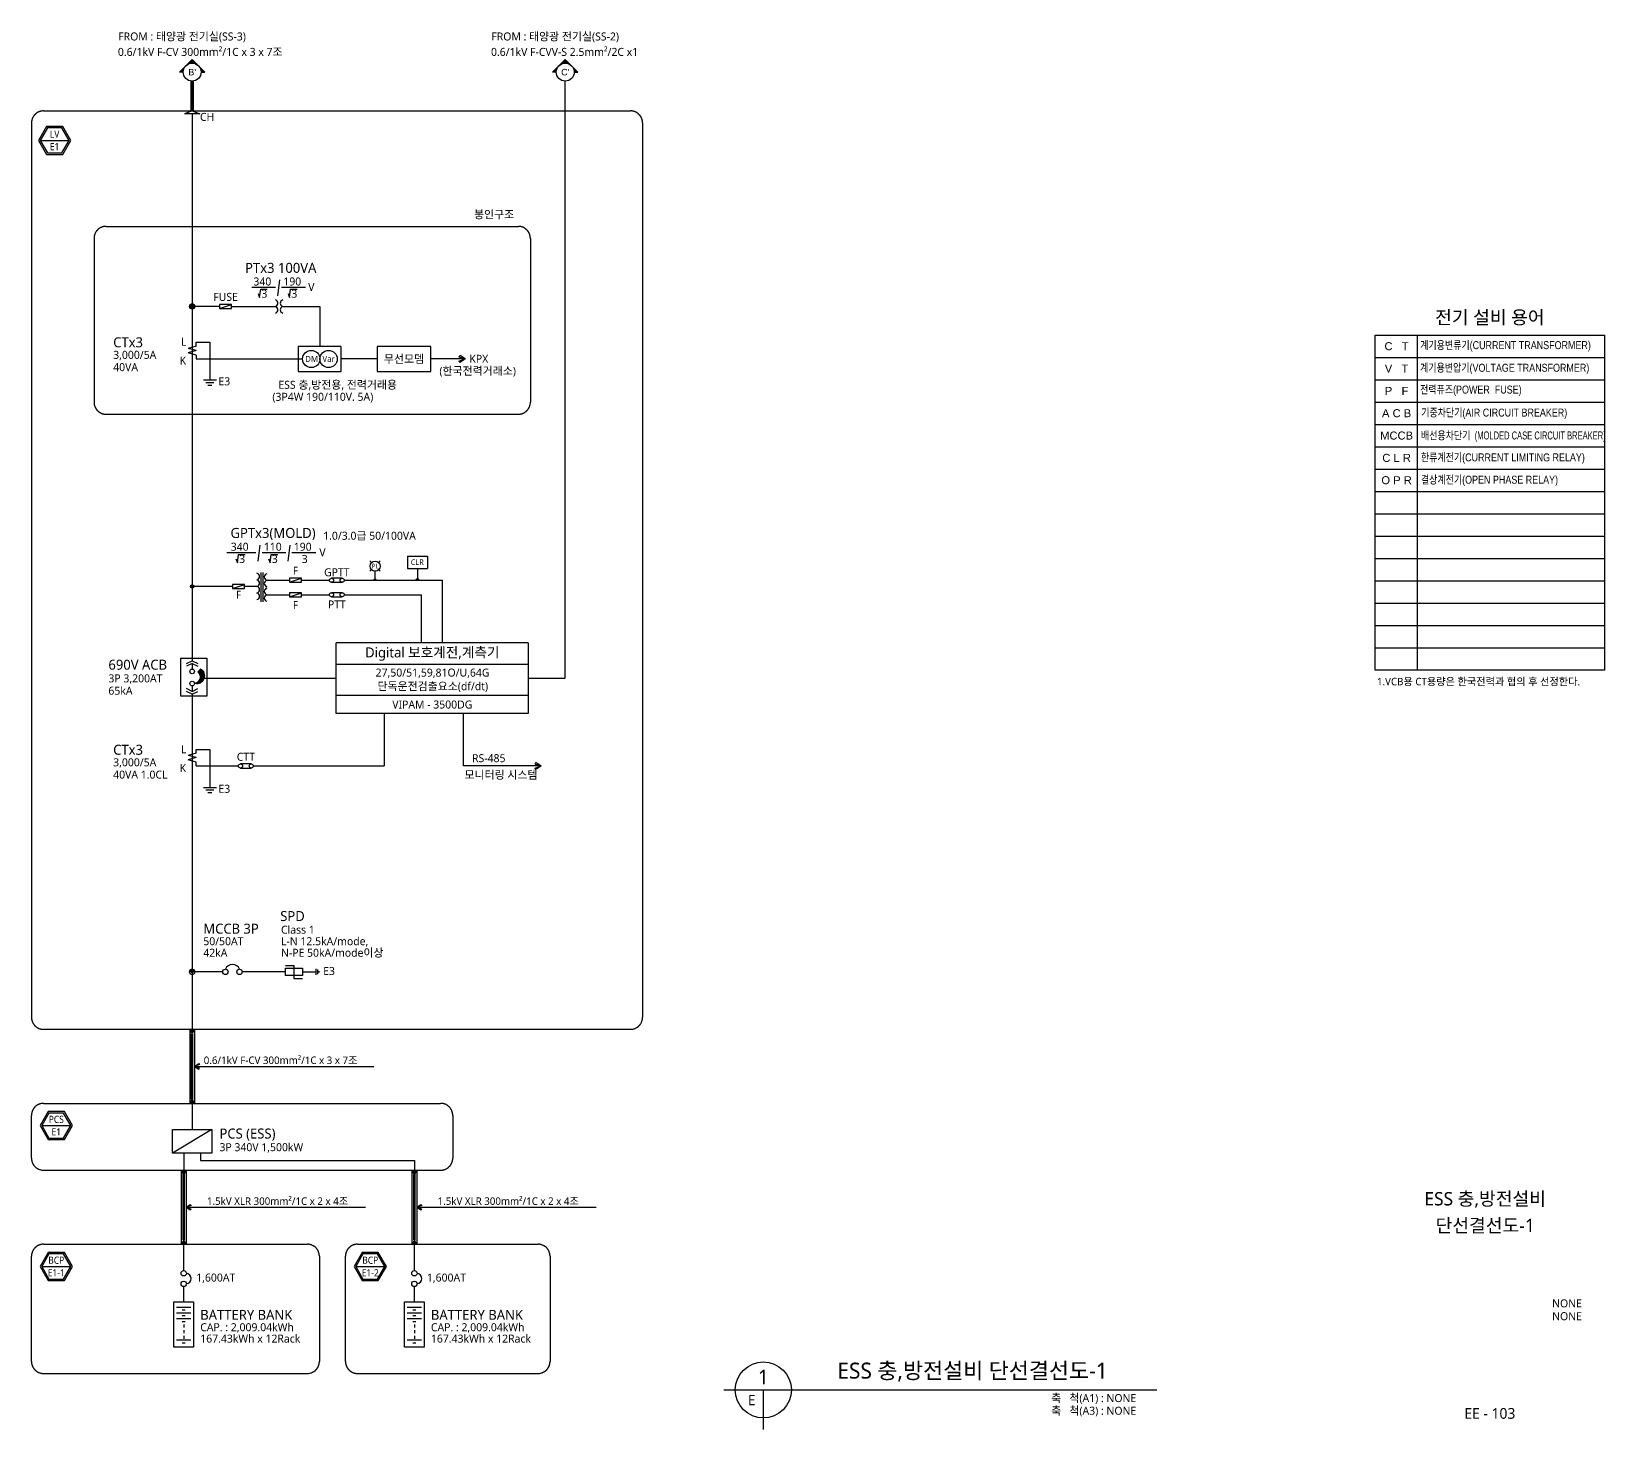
# Model space of a CAD drawing. Header units: millimetres. Extents: x 3366 to 637019, y 0 to 56757.
# Drawn here: x 410709 to 469691, y 2695 to 55143 of the extents above; entities that cross this region are included whole.
import ezdxf
from ezdxf.enums import TextEntityAlignment as Align

# ---------------------------------------------------------------- set-up
doc = ezdxf.new("R2010")
doc.units = ezdxf.units.MM
for name, pattern in [('C4', [19, 16, -1, 1, -1]), ('HIDDEN', [0.375, 0.25, -0.125]), ('LH2', [2.75, 2, -0.75])]:
    doc.linetypes.add(name, pattern=pattern)
for name, color, linetype in [('E-ELEC', 3, 'Continuous'), ('E-LINE', 4, 'Continuous'), ('E-TABL', 1, 'Continuous'), ('E-TEXT', 7, 'Continuous'), ('도면 TITLE', 4, 'Continuous')]:
    doc.layers.add(name, color=color, linetype=linetype)
doc.styles.add('aar', font='arial.ttf')
doc.styles.add('arial', font='arial.ttf')
doc.styles.add('MG', font='malgun.ttf')

msp = doc.modelspace()

# ---------------------------------------------------------------- hatches: boundary and pattern name
at = {"layer": 'E-ELEC'}
msp.add_hatch(color=256, dxfattribs=at).paths.add_polyline_path([(417048.9, 31223), (416943.9, 31118, -0.7207592), (416838.9, 30698.1, 0.9260311)])
at = {"layer": 'E-LINE'}
for points in [[(416734, 17552.1), (416643, 17709.6), (416824.9, 17709.6)], [(416734, 15088.2), (416643, 14930.7), (416824.9, 14930.7)], [(416416.2, 12267.3), (416325.3, 12424.8), (416507.1, 12424.8)], [(425065.2, 12267.3), (424974.3, 12424.8), (425156.2, 12424.8)], [(416416.2, 9803.4), (416325.3, 9645.9), (416507.1, 9645.9)], [(425065.2, 9803.4), (424974.3, 9645.9), (425156.2, 9645.9)]]:
    msp.add_hatch(color=256, dxfattribs=at).paths.add_polyline_path(points)

# ---------------------------------------------------------------- linework, layer by layer
at = {"layer": 'E-ELEC'}
for p, q in [((416260.9, 53616.8), (416734, 54096.7)), ((417207, 53616.8), (416734, 54096.7)), ((430250.6, 53616.8), (430723.7, 54096.7)), ((431196.8, 53616.8), (430723.7, 54096.7)), ((416396.9, 53616.8), (416260.9, 53616.8)), ((417071, 53616.8), (417207, 53616.8)), ((430386.7, 53616.8), (430250.6, 53616.8)), ((431060.8, 53616.8), (431196.8, 53616.8)), ((417758.8, 44900.3), (417758.8, 44748.3)), ((418214.8, 44900.3), (417758.8, 44900.3)), ((418214.8, 44748.3), (418214.8, 44900.3)), ((417758.8, 44748.3), (418214.8, 44748.3)), ((417154.3, 42068.6), (417645.4, 42068.6)), ((417252.5, 41972.3), (417547.2, 41972.3)), ((417326.2, 41876), (417473.5, 41876)), ((424803.2, 35457), (424803.2, 34995.6)), ((424803.2, 35457), (425558.3, 35457)), ((425558.3, 35457), (425558.3, 34995.6)), ((419313.4, 34849.6), (419313.4, 33748.2)), ((419386.4, 34849.6), (419386.4, 33748.2)), ((423591.9, 34555), (423591.9, 34896.8)), ((424803.2, 34995.6), (425558.3, 34995.6)), ((425180.7, 34995.6), (425180.7, 34555)), ((418245.2, 34399.5), (418245.2, 34247.5)), ((418701.2, 34399.5), (418245.2, 34399.5)), ((418245.2, 34247.5), (418701.2, 34247.5)), ((418701.2, 34247.5), (418701.2, 34399.5)), ((420379.6, 34631), (420379.6, 34479)), ((420835.6, 34631), (420379.6, 34631)), ((420379.6, 34479), (420835.6, 34479)), ((420835.6, 34479), (420835.6, 34631)), ((422359.2, 34631), (421958.4, 34631)), ((421958.4, 34479), (422359.2, 34479)), ((420379.6, 34087.6), (420379.6, 33935.6)), ((420835.6, 34087.6), (420379.6, 34087.6)), ((420379.6, 33935.6), (420835.6, 33935.6)), ((420835.6, 33935.6), (420835.6, 34087.6)), ((422359.2, 34087.6), (421958.4, 34087.6)), ((421958.4, 33935.6), (422359.2, 33935.6)), ((416524, 31432.9), (416734, 31537.9)), ((416734, 31432.9), (416524, 31328)), ((416734, 31537.9), (416943.9, 31432.9)), ((416734, 31432.9), (416734, 31223)), ((416734, 31432.9), (416943.9, 31328)), ((416943.9, 31118), (417048.9, 31223)), ((416734, 30383.2), (416524, 30488.2)), ((416734, 30278.3), (416524, 30383.2)), ((416734, 30593.2), (416734, 30383.2)), ((416734, 30383.2), (416943.9, 30488.2)), ((416734, 30278.3), (416943.9, 30383.2)), ((418947.7, 27663.5), (418546.9, 27663.5)), ((418546.9, 27511.5), (418947.7, 27511.5)), ((417154.3, 26783.5), (417645.4, 26783.5)), ((417252.5, 26687.2), (417547.2, 26687.2)), ((417326.2, 26590.8), (417473.5, 26590.8)), ((417879.9, 19863.5), (416734, 19863.5)), ((420228.2, 19863.5), (418609.7, 19863.5)), ((420868.3, 19863.5), (421384.7, 19863.5)), ((421384.7, 19748.4), (421384.7, 19978.7)), ((421442.3, 19777.2), (421442.3, 19949.9)), ((421499.8, 19834.7), (421499.8, 19892.3)), ((417472.2, 13956.8), (415995.7, 13065.5)), ((416042.6, 5780.6), (416042.6, 7488.7)), ((416042.6, 7488.7), (416789.9, 7488.7)), ((416683.1, 7275.2), (416149.3, 7275.2)), ((416469.6, 7168.5), (416362.8, 7168.5)), ((416789.9, 7488.7), (416789.9, 5780.6)), ((424691.6, 5780.6), (424691.6, 7488.7)), ((424691.6, 7488.7), (425438.9, 7488.7)), ((425332.1, 7275.2), (424798.4, 7275.2)), ((425118.6, 7168.5), (425011.9, 7168.5)), ((425438.9, 7488.7), (425438.9, 5780.6)), ((416683.1, 7061.7), (416149.3, 7061.7)), ((416683.1, 6848.2), (416149.3, 6848.2)), ((416469.6, 6954.9), (416362.8, 6954.9)), ((416469.6, 6741.4), (416362.8, 6741.4)), ((416416.2, 6634.7), (416416.2, 6527.9)), ((425332.1, 7061.7), (424798.4, 7061.7)), ((425332.1, 6848.2), (424798.4, 6848.2)), ((425118.6, 6954.9), (425011.9, 6954.9)), ((425118.6, 6741.4), (425011.9, 6741.4)), ((425065.2, 6634.7), (425065.2, 6527.9)), ((416683.1, 6047.5), (416149.3, 6047.5)), ((416469.6, 5940.7), (416362.8, 5940.7)), ((416416.2, 6421.2), (416416.2, 6314.4)), ((416416.2, 6207.6), (416416.2, 6100.9)), ((425332.1, 6047.5), (424798.4, 6047.5)), ((425118.6, 5940.7), (425011.9, 5940.7)), ((425065.2, 6421.2), (425065.2, 6314.4)), ((425065.2, 6207.6), (425065.2, 6100.9)), ((416789.9, 5780.6), (416042.6, 5780.6)), ((425438.9, 5780.6), (424691.6, 5780.6))]:
    msp.add_line(p, q, dxfattribs=at)
at = {"layer": 'E-ELEC', "linetype": 'Continuous'}
for p, q in [((416735, 52160.6), (416451.8, 52053.4)), ((417016.2, 52053.4), (416451.8, 52053.4)), ((417758.8, 44748.3), (418214.8, 44900.3)), ((423456.1, 35215.8), (423392.5, 35277.4)), ((423455.3, 34955.5), (423392.5, 34894.7)), ((423787.5, 35277.4), (423726, 35217.7)), ((423787.5, 34894.7), (423726.8, 34953.5)), ((418245.2, 34247.5), (418701.2, 34399.5)), ((420379.6, 34479), (420835.6, 34631)), ((420379.6, 33935.6), (420835.6, 34087.6))]:
    msp.add_line(p, q, dxfattribs=at)
at = {"layer": 'E-ELEC', "ltscale": 10}
for p, q in [((420228.2, 20107.3), (420548.3, 20107.3)), ((420548.3, 20107.3), (420548.3, 19619.7)), ((420548.3, 19619.7), (420868.3, 19619.7))]:
    msp.add_line(p, q, dxfattribs=at)
at = {"layer": 'E-ELEC', "linetype": 'Continuous'}
msp.add_lwpolyline([(416732.9, 52160.6), (417016.2, 52053.4)], dxfattribs=at)
for points in [[(416794.3, 44824.3, 120.6, 120.6, 1), (416673.6, 44824.3, 0, 0, 0)], [(416794.3, 19863.5, 120.6, 120.6, 1), (416673.6, 19863.5, 0, 0, 0)]]:
    msp.add_lwpolyline(points, format="xyseb", dxfattribs=at)
at = {"layer": 'E-ELEC'}
for points, const_width in [([(416774, 34323.5, 1), (416694, 34323.5)], 80), ([(423558.6, 34555, -1), (423625.3, 34555, -1)], 66.7), ([(425220.7, 34555, 1), (425140.7, 34555)], 80)]:
    msp.add_lwpolyline(points, format="xyb", dxfattribs=dict(at, const_width=const_width))
at = {"layer": 'E-ELEC', "ltscale": 10}
msp.add_lwpolyline([(420228.2, 20000.9), (420868.3, 20000.9), (420868.3, 19726.2), (420228.2, 19726.2)], close=True, dxfattribs=at)
at = {"layer": 'E-ELEC'}
msp.add_lwpolyline([(415995.7, 13956.8), (417472.2, 13956.8), (417472.2, 13065.5), (415995.7, 13065.5)], close=True, dxfattribs=at)
at = {"layer": 'E-ELEC', "linetype": 'Continuous'}
for centre, radius in [((416734, 53616.8), 337), ((430723.7, 53616.8), 337), ((423591.9, 35085.2), 188.5)]:
    msp.add_circle(centre, radius, dxfattribs=at)
at = {"layer": 'E-ELEC'}
for centre, radius in [((416734, 44824.3), 100.8), ((416734, 44824.3), 67.9), ((416734, 44824.3), 40.3), ((421199.7, 42856), 324.1), ((421848, 42856), 324.1), ((416734, 34323.5), 53.5), ((421958.4, 34555), 76), ((422359.2, 34555), 76), ((421958.4, 34011.6), 76), ((422359.2, 34011.6), 76), ((416734, 31135.5), 87.5), ((416734, 30680.7), 87.5), ((418546.9, 27587.5), 76), ((418947.7, 27587.5), 76), ((416734, 19863.5), 100.8), ((416734, 19863.5), 40.3), ((417980.2, 19863.5), 100.3), ((418509.4, 19863.5), 100.3), ((416416.2, 8555.8), 100.3), ((416416.2, 8159.7), 100.3), ((425065.2, 8555.8), 100.3), ((425065.2, 8159.7), 100.3)]:
    msp.add_circle(centre, radius, dxfattribs=at)
for centre, radius, start, end in [((419825, 44947.9), 127.4, 284.172235, 75.827765), ((420163.9, 44947.9), 127.4, 104.172235, 255.827765), ((419825, 44700.8), 127.4, 284.172235, 75.827765), ((420163.9, 44700.8), 127.4, 104.172235, 255.827765), ((419133.1, 34694.2), 127.4, 284.172235, 75.827765), ((419566.7, 34678.6), 127.4, 104.172235, 255.827765), ((419133.1, 34447.1), 127.4, 284.172235, 75.827765), ((419133.1, 34200), 127.4, 284.172235, 75.827765), ((419566.7, 34431.5), 127.4, 104.172235, 255.827765), ((419566.7, 34135.1), 127.4, 104.172235, 255.827765), ((419133.1, 33952.9), 127.4, 284.172235, 75.827765), ((419566.7, 33888), 127.4, 104.172235, 255.827765), ((416923.7, 30968.7), 283.5, 252.597296, 63.799885), ((416821.4, 30925.6), 228.1, 274.398705, 57.528808), ((418244.8, 19851.7), 287.4, 22.949301, 157.050699), ((416492.2, 8357.8), 199.5, 276.972985, 83.027015), ((425141.3, 8357.8), 199.5, 276.972985, 83.027015)]:
    msp.add_arc(centre, radius, start, end, dxfattribs=at)
for points in [[(416260.9, 53616.8), (416396.9, 53616.8), (416488, 53847.2)], [(416500, 53859.3), (416734, 53953.8), (416734, 54096.7)], [(416968, 53859.3), (416734, 53953.8), (416734, 54096.7)], [(417207, 53616.8), (417071, 53616.8), (416979.9, 53847.2)], [(430250.6, 53616.8), (430386.7, 53616.8), (430477.8, 53847.2)], [(430489.7, 53859.3), (430723.7, 53953.8), (430723.7, 54096.7)], [(430957.7, 53859.3), (430723.7, 53953.8), (430723.7, 54096.7)], [(431196.8, 53616.8), (431060.8, 53616.8), (430969.6, 53847.2)]]:
    msp.add_solid(points, dxfattribs=at)
at = {"layer": 'E-LINE'}
for p, q in [((417758.8, 44824.3), (416734, 44824.3)), ((418214.8, 44824.3), (419856.2, 44824.3)), ((420132.7, 44824.3), (421519.3, 44824.3)), ((416887.9, 43337.8), (416580, 43253.4)), ((416887.9, 43168.9), (416580, 43253.4)), ((416887.9, 43168.9), (416580, 43084.4)), ((416887.9, 42999.9), (416580, 43084.4)), ((416887.9, 43337.8), (416887.9, 43490.3)), ((416887.9, 43490.3), (417399.8, 43490.3)), ((417399.8, 43490.3), (417399.8, 42068.6)), ((416887.9, 42994), (416887.9, 42856)), ((416887.9, 42856), (420875.6, 42856)), ((418245.2, 34323.5), (416734, 34323.5)), ((419164.3, 34323.5), (418701.2, 34323.5)), ((419535.5, 34555), (420379.6, 34555)), ((420835.6, 34555), (421882.4, 34555)), ((422435.2, 34555), (426111.4, 34555)), ((426111.4, 34555), (426111.4, 32210.3)), ((419535.5, 34011.6), (420379.6, 34011.6)), ((420835.6, 34011.6), (421882.4, 34011.6)), ((422435.2, 34011.6), (425316, 34011.6)), ((425316, 34011.6), (425316, 32210.3)), ((416887.9, 28069.3), (416580, 27984.9)), ((416887.9, 27900.4), (416580, 27984.9)), ((416887.9, 27900.4), (416580, 27815.9)), ((416887.9, 27731.4), (416580, 27815.9)), ((416887.9, 28069.3), (416887.9, 28205.2)), ((416887.9, 28205.2), (417399.8, 28205.2)), ((416887.9, 27587.5), (416887.9, 27731.4)), ((417399.8, 28205.2), (417399.8, 26783.5)), ((416734, 14930.7), (416734, 13956.8)), ((416416.2, 13065.5), (416416.2, 12424.8)), ((416416.2, 7488.7), (416416.2, 8059.4)), ((425065.2, 7488.7), (425065.2, 8059.4))]:
    msp.add_line(p, q, dxfattribs=at)
at = {"layer": 'E-LINE', "linetype": 'Continuous'}
for p, q in [((423936.1, 29551), (423936.1, 27587.5)), ((416887.9, 27587.5), (418470.9, 27587.5)), ((419023.7, 27587.5), (423936.1, 27587.5))]:
    msp.add_line(p, q, dxfattribs=at)
at = {"layer": 'E-LINE', "const_width": 130}
msp.add_lwpolyline([(416734, 53279.7), (416734, 52160.2)], dxfattribs=at)
at = {"layer": 'E-LINE'}
for points in [[(416734, 52053.4), (416734, 31537.9)], [(416734, 30278.3), (416734, 17709.6)], [(417051.7, 13065.5), (417051.7, 12793.7), (425065.2, 12793.7), (425065.2, 12424.8)]]:
    msp.add_lwpolyline(points, dxfattribs=at)
at = {"layer": 'E-LINE', "ltscale": 2}
for points in [[(421519.3, 44824.3), (421519.3, 43328)], [(416416.2, 8656.1), (416416.2, 9645.9)], [(425065.2, 8656.1), (425065.2, 9645.9)]]:
    msp.add_lwpolyline(points, dxfattribs=at)
at = {"layer": 'E-LINE'}
for points in [[(416734, 17552.1), (416643, 17709.6), (416824.9, 17709.6)], [(416734, 15088.2), (416643, 14930.7), (416824.9, 14930.7)], [(416416.2, 12267.3), (416325.3, 12424.8), (416507.1, 12424.8)], [(425065.2, 12267.3), (424974.3, 12424.8), (425156.2, 12424.8)], [(416416.2, 9803.4), (416325.3, 9645.9), (416507.1, 9645.9)], [(425065.2, 9803.4), (424974.3, 9645.9), (425156.2, 9645.9)]]:
    msp.add_lwpolyline(points, close=True, dxfattribs=at)
at = {"layer": 'E-LINE', "ltscale": 0.9, "const_width": 100, "flags": 128}
msp.add_lwpolyline([(416734, 17552.1), (416734, 15088.2)], dxfattribs=at)
at = {"layer": 'E-LINE', "linetype": 'HIDDEN', "ltscale": 7, "const_width": 100, "flags": 128}
for points in [[(416416.2, 12267.3), (416416.2, 9803.4)], [(425065.2, 12267.3), (425065.2, 9803.4)]]:
    msp.add_lwpolyline(points, dxfattribs=at)
at = {"layer": 'E-LINE'}
msp.add_circle((416734, 34323.5), 63, dxfattribs=at)
at = {"layer": 'E-TABL', "linetype": 'C4'}
for p, q in [((411158.5, 52160.6), (433173.3, 52160.6)), ((410708.5, 51710.6), (410708.5, 18159.6)), ((433623.3, 51710.6), (433623.3, 18159.6)), ((413504.3, 47830.6), (428964.9, 47830.6)), ((413054.3, 47380.6), (413054.3, 41234.6)), ((429414.9, 47380.6), (429414.9, 41234.6)), ((413504.3, 40784.6), (428964.9, 40784.6)), ((411158.5, 17709.6), (433173.3, 17709.6)), ((411158.5, 14930.7), (426054.8, 14930.7)), ((411158.5, 12424.8), (426054.8, 12424.8)), ((411158.5, 9645.9), (421054.4, 9645.9)), ((422931.6, 9645.9), (429703.4, 9645.9)), ((421504.4, 9195.9), (421504.4, 5250)), ((430153.4, 9195.9), (430153.4, 5250)), ((411158.5, 4800), (421054.4, 4800)), ((422931.6, 4800), (429703.4, 4800))]:
    msp.add_line(p, q, dxfattribs=at)
at = {"layer": 'E-TABL', "linetype": 'Continuous'}
for p, q in [((411032.3, 51056), (412121.2, 51056)), ((411093.3, 14096.5), (412182.2, 14096.5))]:
    msp.add_line(p, q, dxfattribs=at)
at = {"layer": 'E-TABL'}
for p, q in [((462659.3, 43753.9), (462659.3, 31187.1)), ((426778, 42982.7), (426734.8, 42939.5)), ((426734.8, 42939.5), (426967, 42856)), ((426734.8, 42772.6), (426967, 42856)), ((426778, 42729.3), (426734.8, 42772.6)), ((426967, 42856), (426778, 42982.7)), ((426967, 42856), (426778, 42729.3)), ((461090.9, 42916.2), (469690.9, 42916.2)), ((461090.9, 42078.4), (469690.9, 42078.4)), ((461090.9, 41240.6), (469690.9, 41240.6)), ((461090.9, 40402.8), (469690.9, 40402.8)), ((461090.9, 39565), (469690.9, 39565)), ((461090.9, 38727.2), (469690.9, 38727.2)), ((461090.9, 37889.4), (469690.9, 37889.4)), ((461090.9, 37051.7), (469690.9, 37051.7)), ((461090.9, 36213.9), (469690.9, 36213.9)), ((461090.9, 35376.1), (469690.9, 35376.1)), ((461090.9, 34538.3), (469690.9, 34538.3)), ((461090.9, 33700.5), (469690.9, 33700.5)), ((461090.9, 32862.7), (469690.9, 32862.7)), ((429328.7, 32210.3), (429328.7, 29551)), ((461090.9, 32024.9), (469690.9, 32024.9)), ((429328.7, 30235.4), (422138.6, 30235.4)), ((416824.9, 16320.1), (423549.5, 16320.1)), ((416507.1, 11035.4), (423231.7, 11035.4)), ((425156.2, 11035.4), (431880.7, 11035.4))]:
    msp.add_line(p, q, dxfattribs=at)
at = {"layer": 'E-TABL', "linetype": 'LH2'}
for p, q in [((423671.5, 42856), (422325.5, 42856)), ((426967, 42856), (425685.2, 42856)), ((417162.6, 30880.7), (422138.6, 30880.7)), ((426911.4, 27587.5), (426911.4, 29551)), ((429814.3, 27587.5), (426911.4, 27587.5)), ((429625.3, 27714.2), (429582.1, 27671)), ((429582.1, 27671), (429814.3, 27587.5)), ((429582.1, 27504.1), (429814.3, 27587.5)), ((429625.3, 27460.8), (429582.1, 27504.1)), ((429814.3, 27587.5), (429625.3, 27714.2)), ((429814.3, 27587.5), (429625.3, 27460.8)), ((416643, 17709.6), (416643, 14930.7)), ((416824.9, 17709.6), (416824.9, 14930.7)), ((416325.3, 12424.8), (416325.3, 9645.9)), ((416507.1, 12424.8), (416507.1, 9645.9)), ((424974.3, 12424.8), (424974.3, 9645.9)), ((425156.2, 12424.8), (425156.2, 9645.9))]:
    msp.add_line(p, q, dxfattribs=at)
at = {"layer": 'E-TABL', "color": 7, "linetype": 'Continuous'}
for p, q in [((411093.3, 8811.8), (412182.2, 8811.8)), ((422866.3, 8811.8), (423955.2, 8811.8))]:
    msp.add_line(p, q, dxfattribs=at)
at = {"layer": 'E-TABL', "linetype": 'LH2'}
msp.add_lwpolyline([(429328.7, 30880.7), (430723.7, 30880.7), (430723.7, 53279.7)], dxfattribs=at)
at = {"layer": 'E-TABL', "color": 7, "linetype": 'Continuous'}
for points in [[(411273.4, 51581.4), (410970.1, 51056), (411273.4, 50530.7), (411880.1, 50530.7), (412183.4, 51056), (411880.1, 51581.4)], [(411334.4, 14621.9), (411031.1, 14096.5), (411334.4, 13571.1), (411941.1, 13571.1), (412244.4, 14096.5), (411941.1, 14621.9)], [(411334.4, 9337.1), (411031.1, 8811.8), (411334.4, 8286.4), (411941.1, 8286.4), (412244.4, 8811.8), (411941.1, 9337.1)], [(423107.4, 9337.1), (422804.1, 8811.8), (423107.4, 8286.4), (423714.1, 8286.4), (424017.4, 8811.8), (423714.1, 9337.1)]]:
    msp.add_lwpolyline(points, close=True, dxfattribs=at)
at = {"layer": 'E-TABL', "linetype": 'Continuous'}
for points in [[(411304.5, 51527.6), (411032.3, 51056), (411304.5, 50584.5), (411849, 50584.5), (412121.2, 51056), (411849, 51527.6)], [(416305.5, 31628), (417282.9, 31628), (417282.9, 30205.4), (416305.5, 30205.4)], [(411365.5, 14568.1), (411093.3, 14096.5), (411365.5, 13625), (411910, 13625), (412182.2, 14096.5), (411910, 14568.1)], [(411365.5, 9283.3), (411093.3, 8811.8), (411365.5, 8340.2), (411910, 8340.2), (412182.2, 8811.8), (411910, 9283.3)], [(423138.5, 9283.3), (422866.3, 8811.8), (423138.5, 8340.2), (423683, 8340.2), (423955.2, 8811.8), (423683, 9283.3)]]:
    msp.add_lwpolyline(points, close=True, dxfattribs=at)
at = {"layer": 'E-TABL'}
for points in [[(461090.9, 43753.9), (469690.9, 43753.9), (469690.9, 31187.1), (461090.9, 31187.1)], [(425685.2, 43328), (423671.5, 43328), (423671.5, 42384.1), (425685.2, 42384.1)]]:
    msp.add_lwpolyline(points, close=True, dxfattribs=at)
at = {"layer": 'E-TABL', "linetype": 'LH2'}
msp.add_lwpolyline([(422325.5, 43328), (420713, 43328), (420713, 42384.1), (422325.5, 42384.1)], close=True, dxfattribs=at)
at = {"layer": 'E-TABL'}
for points in [[(429328.7, 32210.3), (422138.6, 32210.3)], [(429328.7, 29551), (422138.6, 29551), (422138.6, 32210.3)], [(422138.6, 31408.6), (429328.7, 31408.6)]]:
    msp.add_lwpolyline(points, dxfattribs=at)
at = {"layer": 'E-TABL', "elevation": 0}
for points in [[(417014.6, 16388.3), (416824.9, 16320.1), (416979.3, 16423.6)], [(416824.9, 16320.1), (416979.3, 16216.7), (417014.6, 16252)], [(416696.8, 11103.5), (416507.1, 11035.4), (416661.5, 11138.8)], [(416507.1, 11035.4), (416661.5, 10931.9), (416696.8, 10967.2)], [(425345.9, 11103.5), (425156.2, 11035.4), (425310.6, 11138.8)], [(425156.2, 11035.4), (425310.6, 10931.9), (425345.9, 10967.2)]]:
    msp.add_lwpolyline(points, close=True, dxfattribs=at)
at = {"layer": 'E-TABL', "linetype": 'C4'}
for points in [[(410708.5, 12874.8), (410708.5, 14480.7)], [(426504.8, 14480.7), (426504.8, 12874.8)], [(410708.5, 5250), (410708.5, 9195.9)], [(422481.6, 5250), (422481.6, 9195.9)]]:
    msp.add_lwpolyline(points, dxfattribs=at)
for centre, start, end in [((411158.5, 51710.6), 90, 180), ((433173.3, 51710.6), 0, 90), ((413504.3, 47380.6), 90, 180), ((428964.9, 47380.6), 0, 90), ((413504.3, 41234.6), 180, 270), ((428964.9, 41234.6), 270, 0), ((411158.5, 18159.6), 180, 270), ((411158.5, 14480.7), 90, 180), ((426054.8, 14480.7), 0, 90), ((411158.5, 12874.8), 180, 270), ((426054.8, 12874.8), 270, 0), ((411158.5, 9195.9), 90, 180), ((421054.4, 9195.9), 0, 90), ((422931.6, 9195.9), 90, 180), ((429703.4, 9195.9), 0, 90), ((411158.5, 5250), 180, 270), ((421054.4, 5250), 270, 0), ((422931.6, 5250), 180, 270), ((429703.4, 5250), 270, 0)]:
    msp.add_arc(centre, 450, start, end, dxfattribs=at)
at = {"layer": 'E-TABL', "linetype": 'C4', "ltscale": 1.5}
msp.add_arc((433173.3, 18159.6), 450, 270, 0, dxfattribs=at)
at = {"layer": 'E-TEXT'}
for p, q in [((418965.3, 45547.6), (419857, 45547.6)), ((420005.7, 45824.5), (419932.8, 45227.1)), ((420087.3, 45547.6), (420979, 45547.6)), ((418037.4, 35597.1), (419124.9, 35597.1)), ((419273.6, 35873.9), (419200.7, 35276.6)), ((419355.3, 35597.1), (420247, 35597.1)), ((420395.6, 35873.9), (420322.8, 35276.6)), ((420477.3, 35597.1), (421369, 35597.1))]:
    msp.add_line(p, q, dxfattribs=at)
for points in [[(419210.2, 45308.7), (419262.7, 45163), (419303.5, 45477.7), (419551.4, 45477.7)], [(420332.3, 45308.7), (420384.7, 45163), (420425.6, 45477.7), (420673.4, 45477.7)], [(418375.6, 35358.2), (418428.1, 35212.5), (418468.9, 35527.2), (418716.8, 35527.2)], [(419600.2, 35358.2), (419652.7, 35212.5), (419693.5, 35527.2), (419941.4, 35527.2)]]:
    msp.add_lwpolyline(points, dxfattribs=at)
at = {"layer": '도면 TITLE'}
for p, q in [((436664.7, 4179.8), (452908.6, 4179.8)), ((438149.9, 4179.8), (438149.9, 2694.6))]:
    msp.add_line(p, q, dxfattribs=at)
msp.add_circle((438149.9, 4179.8), 1050.2, dxfattribs=at)

# ---------------------------------------------------------------- texts
at = {"layer": 'E-ELEC', "style": 'MG'}
for s, p in [('DM', (420970.6, 42747)), ('Var', (421618.8, 42747))]:
    msp.add_text(s, height=226.2, dxfattribs=at).set_placement(p)
for s, height, p in [('PL', 174.8, (423597, 34999.2)), ('CLR', 209.76, (425175.5, 35127.7))]:
    msp.add_text(s, height=height, dxfattribs=at).set_placement(p, align=Align.CENTER)
at = {"layer": 'E-TEXT', "style": 'MG'}
for s, height, p in [('FROM : 태양광 전기실(SS-3)', 300, (413962.9, 54804.5)), ('FROM : 태양광 전기실(SS-2)', 300, (427952.7, 54804.5)), ('0.6/1kV F-CV 300mm²/1C x 3 x 7조', 300, (413949.3, 54225.6)), ('0.6/1kV F-CVV-S 2.5mm²/2C x1', 300, (427939.1, 54225.6)), ('CH', 300, (417026.4, 51787.7)), ('PTx3 100VA', 375, (418717.8, 46087.1)), ('340', 300, (419030.6, 45613.2)), ('3', 300, (419331, 45155.9)), ('190', 300, (420152.6, 45613.2)), ('3', 300, (420453, 45155.9)), ('V', 300, (421086.3, 45402)), ('CTx3', 375, (413772.3, 43293.6)), ('(한국전력거래소)', 300, (426004.3, 42259.1)), ('KPX', 300, (427129.3, 42712.3)), ('340', 300, (418180.7, 35662.7)), ('3', 300, (418496.3, 35205.4)), ('110', 300, (419420.6, 35662.7)), ('3', 300, (419720.9, 35205.4)), ('190', 300, (420542.6, 35662.7)), ('3', 300, (420843, 35205.4)), ('V', 300, (421501.3, 35451.4)), ('690V ACB', 375, (413593.9, 31199.3)), ('1.VCB용 CT용량은 한국전력과 협의 후 선정한다.', 280, (461156.7, 30614.1)), ('CTx3', 375, (413772.3, 28008.5)), ('RS-485', 300, (427228.1, 27730.1)), ('모니터링 시스템', 300, (426944.2, 27106.1)), ('SPD', 375, (420035.3, 21769.8)), ('MCCB 3P', 375, (417151.4, 21296.3)), ('Class 1', 300, (420064.3, 21296.3)), ('L-N 12.5kA/mode,', 300, (420064.3, 20863.8)), ('N-PE 50kA/mode이상', 300, (420064.3, 20431.3)), ('E3', 300, (421646.6, 19746.1)), ('0.6/1kV F-CV 300mm²/1C x 3 x 7조', 280, (417168.4, 16408.2)), ('PCS (ESS)', 375, (417757.9, 13612.5)), ('1.5kV XLR 300mm²/1C x 2 x 4조', 280, (417286.8, 11123.4)), ('1.5kV XLR 300mm²/1C x 2 x 4조', 280, (425935.8, 11123.4)), ('1,600AT', 300, (416885, 8245.6)), ('1,600AT', 300, (425534.1, 8245.6)), ('BATTERY BANK', 375, (417036.1, 6810.7)), ('BATTERY BANK', 375, (425685.1, 6810.7)), ('CAP. : 2,009.04kWh', 300, (417036.5, 6383.6)), ('CAP. : 2,009.04kWh', 300, (425685.6, 6383.6)), ('167.43kWh x 12Rack', 300, (417037, 5956.6)), ('167.43kWh x 12Rack', 300, (425686.1, 5956.6))]:
    msp.add_text(s, height=height, dxfattribs=at).set_placement(p)
at = {"layer": 'E-TEXT'}
for s, height, style, p in [("B'", 245, 'aar', (416734, 53616.8)), ("C'", 245, 'aar', (430723.7, 53616.8)), ('FUSE', 300, 'MG', (417986.8, 45184.5)), ('C   T', 300, 'arial', (461894.2, 43335.1)), ('V   T', 300, 'arial', (461894.2, 42497.3)), ('P   F', 300, 'arial', (461894.2, 41659.5)), ('A C B', 300, 'arial', (461894.2, 40821.7)), ('MCCB', 300, 'arial', (461894.2, 39983.9)), ('C L R', 300, 'arial', (461894.2, 39146.1)), ('O P R', 300, 'arial', (461894.2, 38308.3)), ('GPTx3(MOLD)', 375, 'MG', (419766.9, 36291.4)), ('GPTT', 300, 'MG', (422158.8, 34854.2)), ('PTT', 300, 'MG', (422158.8, 33649.6)), ('Digital 보호계전,계측기', 375, 'MG', (425738, 31809.4)), ('27,50/51,59,81O/U,64G', 300, 'MG', (425747, 31066.5)), ('단독운전검출요소(df/dt)', 300, 'MG', (425757, 30571.6)), ('VIPAM - 3500DG', 300, 'MG', (425738, 29893.2)), ('CTT', 300, 'MG', (418747.3, 27933.2))]:
    msp.add_text(s, height=height, dxfattribs=dict(at, style=style)).set_placement(p, align=Align.MIDDLE)
at = {"layer": 'E-TEXT', "linetype": 'Continuous', "style": 'MG', "width": 0.9}
for s, p in [('LV', (411576.8, 51291.8)), ('E1', (411576.8, 50820.3)), ('PCS', (411637.8, 14332.3)), ('E1', (411637.8, 13860.8)), ('BCP', (411637.8, 9047.5)), ('BCP', (423410.8, 9047.5)), ('E1-1', (411637.8, 8576)), ('E1-2', (423410.8, 8576))]:
    msp.add_text(s, height=270, dxfattribs=at).set_placement(p, align=Align.MIDDLE)
at = {"layer": 'E-TEXT', "linetype": 'Continuous', "style": 'MG'}
for s, p in [('봉인구조', (427302, 48128)), ('3,000/5A', (413772.3, 42861.1)), ('40VA', (413772.3, 42398.7)), ('E3', (417719.4, 41867.7)), ('1.0/3.0급 50/100VA', (421645.9, 36074.8)), ('3P 3,200AT', (413593.9, 30724.6)), ('65kA', (413593.9, 30262.2)), ('3,000/5A', (413772.3, 27575.9)), ('40VA 1.0CL', (413772.3, 27113.5)), ('E3', (417719.4, 26582.5)), ('42kA', (417151.4, 20431.3)), ('50/50AT', (417151.4, 20863.8)), ('3P 340V 1,500kW', (417757.9, 13137.8))]:
    msp.add_text(s, height=300, dxfattribs=at).set_placement(p)
at = {"layer": 'E-TEXT', "color": 255, "linetype": 'Continuous', "ltscale": 2, "style": 'MG'}
msp.add_text('전기 설비 용어', height=500, dxfattribs=at).set_placement((465390.9, 44421.7), align=Align.MIDDLE)
at = {"layer": 'E-TEXT', "style": 'MG'}
for s, p in [('L', (416518.6, 43351.7)), ('K', (416505.6, 42646.4)), ('L', (416518.6, 28066.5)), ('K', (416505.6, 27361.3))]:
    msp.add_text(s, height=300, dxfattribs=at).set_placement(p, align=Align.RIGHT)
at = {"layer": 'E-TEXT', "style": 'arial'}
for s, width, p in [('계기용변류기(CURRENT TRANSFORMER)', 0.8, (462779.5, 43225.5)), ('계기용변압기(VOLTAGE TRANSFORMER)', 0.8, (462775.1, 42376.8)), ('전력퓨즈(POWER  FUSE)', 0.8, (462775.5, 41558)), ('기중차단기(AIR CIRCUIT BREAKER)', 0.8, (462816.3, 40694.7)), ('배선용차단기', 0.8, (462806.4, 39837.3)), ('(MOLDED CASE CIRCUIT BREAKER)', 0.65, (464823, 39837.3)), ('한류계전기(CURRENT LIMITING RELAY)', 0.8, (462806.4, 39014.4)), ('결상계전기(OPEN PHASE RELAY)', 0.8, (462806.4, 38176.6))]:
    msp.add_text(s, height=300, dxfattribs=dict(at, width=width)).set_placement(p)
at = {"layer": 'E-TEXT', "style": 'MG'}
for s, p in [('무선모뎀', (424678.4, 42856)), ('ESS 충,방전용, 전력거래용', (422192.1, 41887.4))]:
    msp.add_text(s, height=300, dxfattribs=at).set_placement(p, align=Align.MIDDLE_CENTER)
msp.add_text('(3P4W 190/110V. 5A)', height=300, dxfattribs=at).set_placement((419741.3, 41437.4), align=Align.MIDDLE_LEFT)
at = {"layer": 'E-TEXT', "style": 'MG', "width": 0.9}
for p in [(420607.6, 34915.4), (418473.2, 34008.2), (420607.5, 33623.9)]:
    msp.add_text('F', height=300, dxfattribs=at).set_placement(p, align=Align.MIDDLE)
at = {"layer": '도면 TITLE', "style": 'MG'}
for s, height, p in [('ESS 충,방전설비', 500, (465215.5, 11353)), ('단선결선도-1', 500, (465215.5, 10350.6)), ('EE - 103', 400, (465390.9, 3300))]:
    msp.add_text(s, height=height, dxfattribs=at).set_placement(p, align=Align.MIDDLE_CENTER)
for s, p in [('NONE', (468842.1, 7428.5)), ('NONE', (468842.1, 6947)), ('축   척(A1) : NONE', (452132.8, 3875.7)), ('축   척(A3) : NONE', (452132.8, 3400.9))]:
    msp.add_text(s, height=300, dxfattribs=at).set_placement(p, align=Align.MIDDLE_RIGHT)
for s, height, p in [('1', 544.4, (438149.9, 4664.5)), ('E', 388.9, (437712.3, 3802.3))]:
    msp.add_text(s, height=height, dxfattribs=at).set_placement(p, align=Align.MIDDLE)
msp.add_text('ESS 충,방전설비 단선결선도-1', height=600, dxfattribs=at).set_placement((440927.6, 4905.4), align=Align.MIDDLE_LEFT)

doc.saveas('drawing.dxf')
